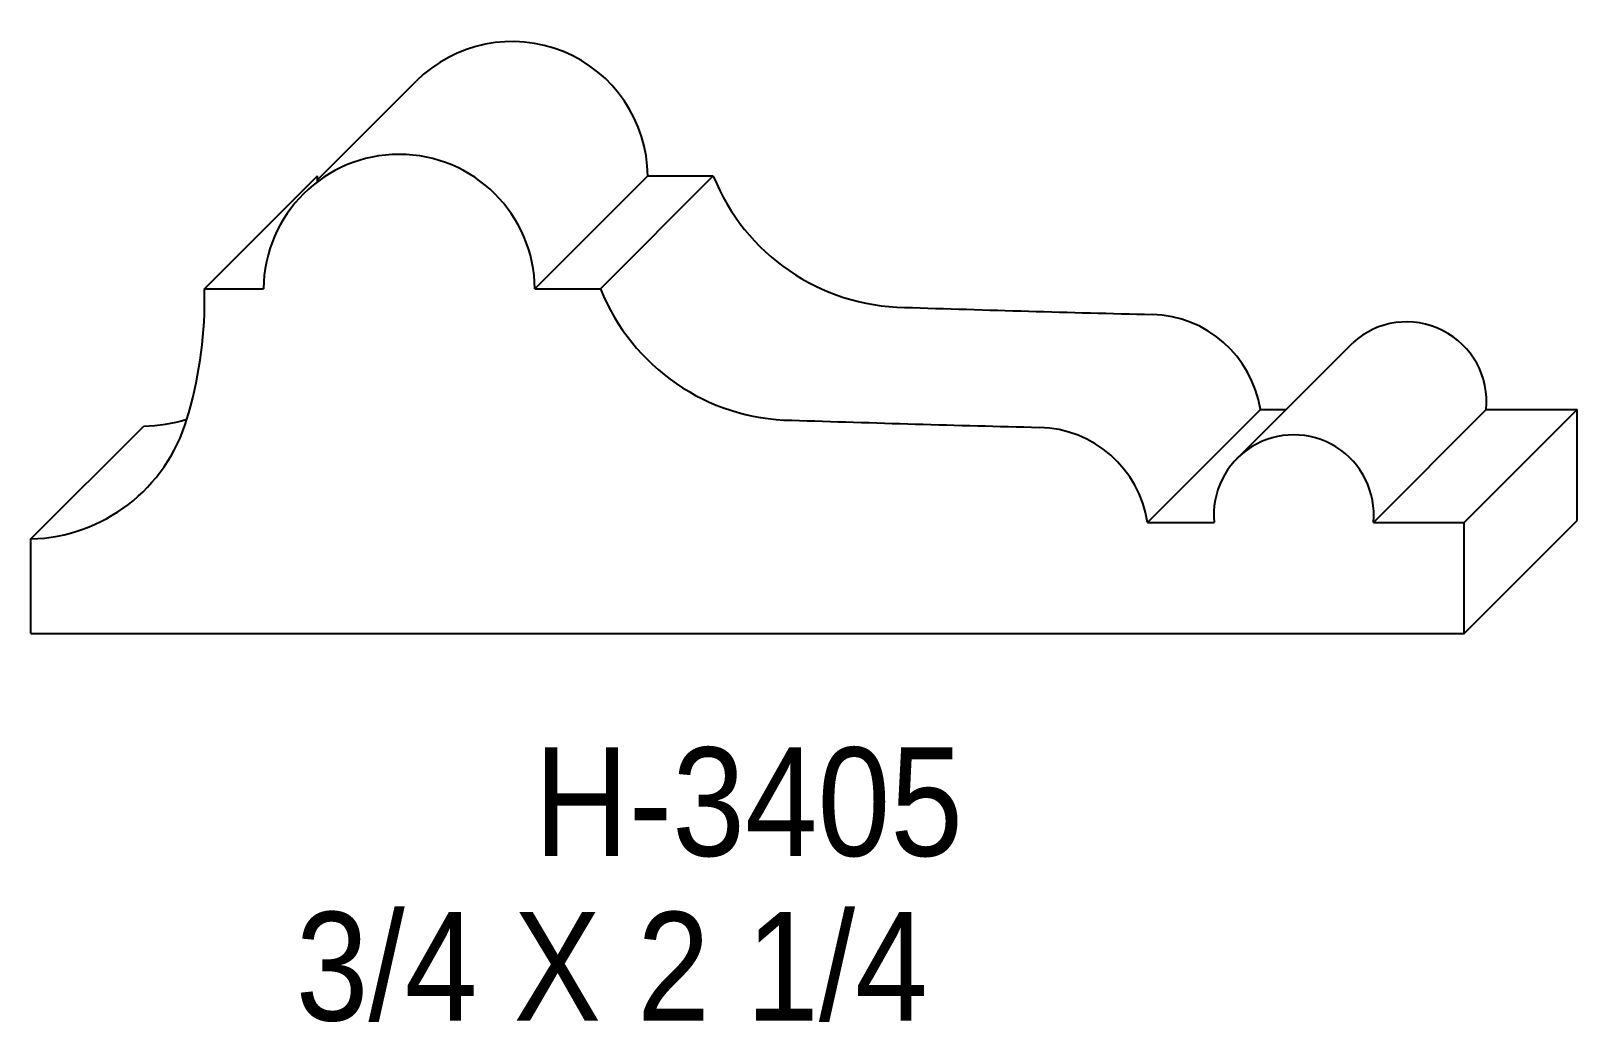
# Model space of a CAD drawing. Extents: x 101.85 to 104.27, y 139.7 to 141.25.
import ezdxf

# ---------------------------------------------------------------- set-up
doc = ezdxf.new("R2010")
doc.units = 0
doc.header["$LTSCALE"] = 5
doc.layers.add('PROFILE', color=7, linetype='CONTINUOUS')
doc.styles.add('TXT', font='TXT', dxfattribs={"height": 3.5})

msp = doc.modelspace()

# ---------------------------------------------------------------- linework, layer by layer
at = {"layer": 'PROFILE', "color": 1, "linetype": 'CONTINUOUS'}
for p, q in [((102.3007, 141.0149), (102.455, 141.1692)), ((102.124, 140.8441), (102.3007, 141.0209)), ((102.3007, 141.0119), (102.3007, 141.0209)), ((102.6408, 140.8441), (102.8176, 141.0209)), ((102.7435, 140.8441), (102.9202, 141.0209)), ((102.8176, 141.0209), (102.9202, 141.0209)), ((102.124, 140.8441), (102.2161, 140.8441)), ((102.124, 140.8291), (102.124, 140.8441)), ((102.6408, 140.8441), (102.7435, 140.8441)), ((103.7361, 140.5747), (103.9213, 140.7599)), ((103.5998, 140.4785), (103.7765, 140.6552)), ((103.7765, 140.6552), (103.8166, 140.6552)), ((103.9534, 140.4785), (104.1301, 140.6552)), ((104.0955, 140.4785), (104.2722, 140.6552)), ((104.1301, 140.6552), (104.2722, 140.6552)), ((104.2722, 140.4814), (104.2722, 140.6552)), ((101.8521, 140.4527), (102.0288, 140.6295)), ((103.5998, 140.4785), (103.7042, 140.4785)), ((103.9534, 140.4785), (104.0955, 140.4785)), ((104.0955, 140.3047), (104.2722, 140.4814)), ((104.0955, 140.3047), (104.0955, 140.4785)), ((101.8521, 140.3047), (101.8521, 140.4527)), ((101.8521, 140.3047), (104.0955, 140.3047))]:
    msp.add_line(p, q, dxfattribs=at)
for centre, major_axis, start_param, end_param in [((102.6052, 141.019), (0.2124, 0), 0.008717, 2.356194), ((102.4285, 140.8423), (0.2124, 0), 0.008717, 3.132876), ((103.2245, 141.1432), (0, 0.328), -4.330147, -3.15624), ((103.0478, 140.9665), (0, 0.328), -4.330147, -3.15624), ((101.4688, 140.8291), (0, 0.6552), -1.865821, -1.570796), ((105.041, 197.296), (0, 56.5101), -3.173828, -3.166966), ((103.6028, 140.6285), (0, 0.1757), -1.418202, -0.025373), ((104.0055, 140.6673), (0.1252, 0), -0.096473, 2.307958), ((101.8448, 140.7149), (0.2623, 0), -1.542983, -0.288738), ((102.0215, 140.8916), (0, 0.2623), -3.113779, -2.852855), ((104.8642, 197.1193), (0, 56.5101), -3.173828, -3.166966), ((103.4261, 140.4518), (0, 0.1757), -1.418202, -0.025373), ((103.8288, 140.4905), (0, 0.1252), -1.667269, -4.615916)]:
    msp.add_ellipse(centre, major_axis=major_axis, ratio=1, start_param=start_param, end_param=end_param, dxfattribs=at)

# ---------------------------------------------------------------- texts
at = {"layer": 'PROFILE', "color": 1, "linetype": 'CONTINUOUS', "style": 'TXT', "width": 0.9}
for s, height, p in [('H-3405', 0.16996, (102.6401, 139.9565)), ('3/4 X 2 1/4', 0.169956, (102.2666, 139.6989))]:
    msp.add_text(s, height=height, dxfattribs=at).set_placement(p)

doc.saveas('drawing.dxf')
